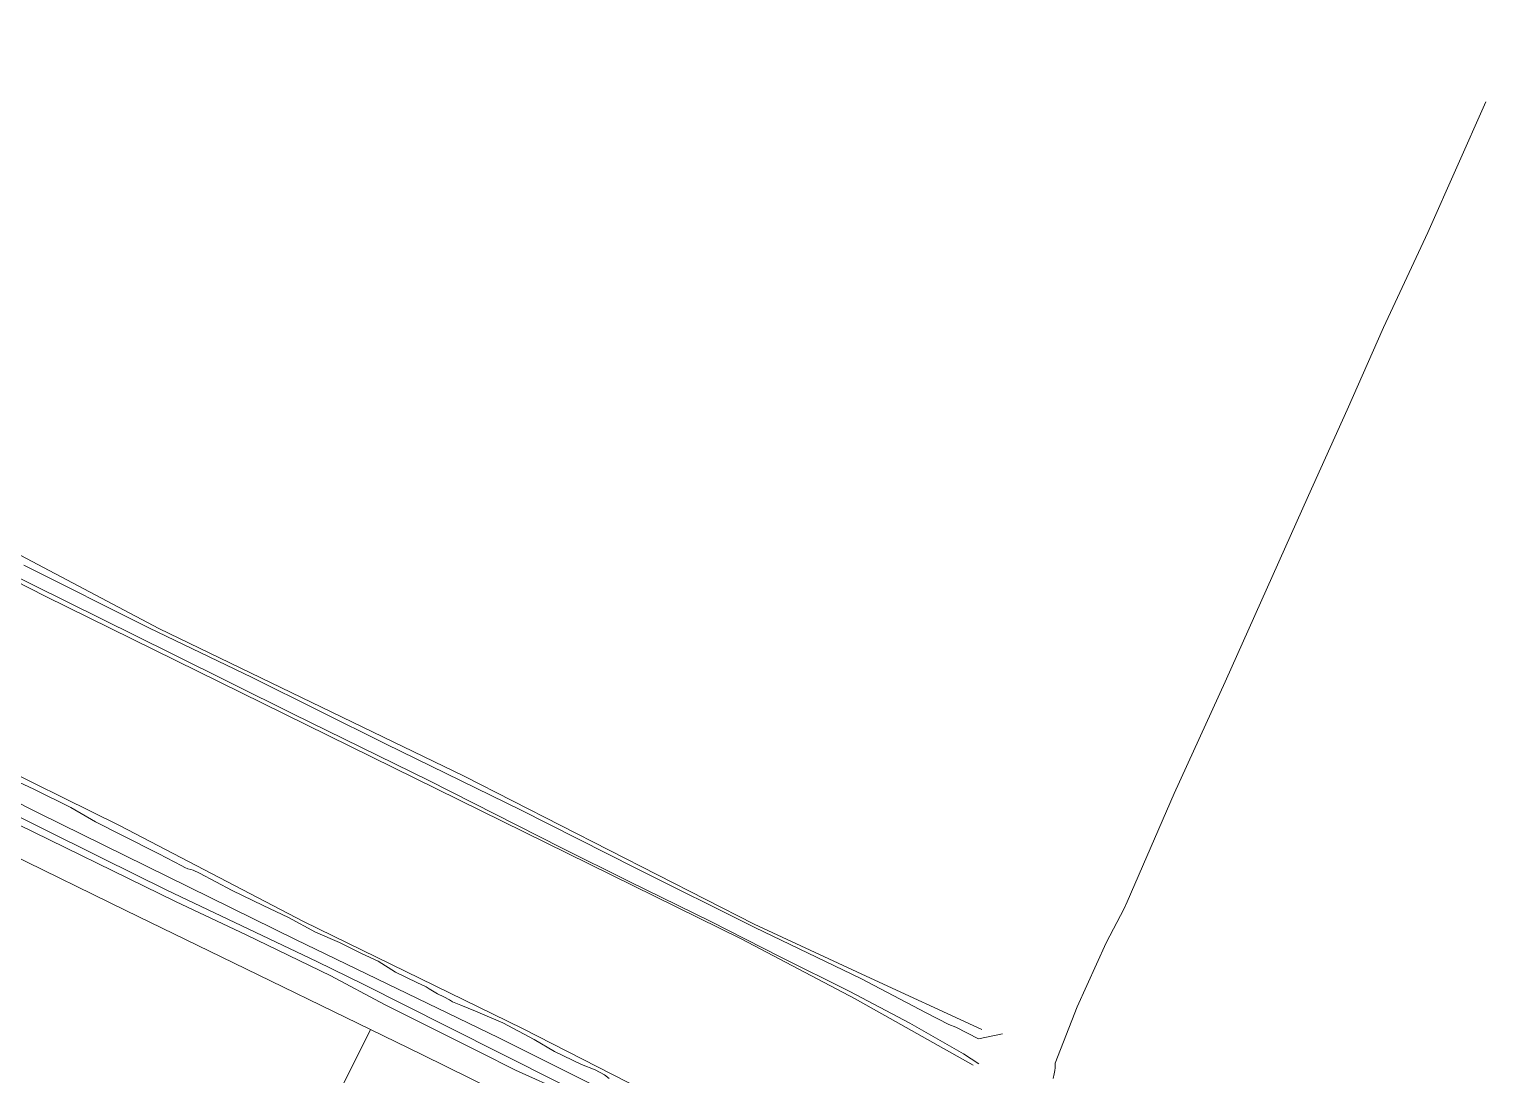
# Model space of a CAD drawing. Header units: metres. Extents: x 152715 to 153336, y 472170 to 473297.
# Drawn here: x 153103.4 to 153336.4, y 473096.8 to 473264 of the extents above; entities that cross this region are included whole.
import ezdxf
from ezdxf.lldxf.tags import DXFTag

# ---------------------------------------------------------------- set-up
doc = ezdxf.new("R2010")
doc.units = ezdxf.units.M
doc.layers.add('B-WE-KG-GRENS_KADASTRAAL-G', color=150, linetype='KG-KADASTRAAL-SO', lineweight=18)
doc.layers.add('B-WE-OG-TOPOGRAFIE-G', color=8, linetype='Continuous', lineweight=0)
doc.styles.get("Standard").update_dxf_attribs({"font": 'arial.ttf'})
tags = doc.linetypes.add('KG-KADASTRAAL-SO', pattern='A,5.5,-2,["K",Standard,S=1.8,R=0,X=0,Y=-0.9],-2,5.5,-2,[5,NLCS.SHX,S=0.75,R=0,X=0,Y=0],-2', length=19).pattern_tags.tags
tags[6] = DXFTag(74, 10)

msp = doc.modelspace()

# ---------------------------------------------------------------- linework, layer by layer
at = {"layer": 'B-WE-KG-GRENS_KADASTRAAL-G'}
msp.add_lwpolyline([(152992.362, 473198.726), (153040.171, 473172.195), (153068.697, 473156.895), (153105.051, 473138.577), (153146.048, 473118.419), (153178.568, 473102.656), (153215.871, 473084.043), (153233.479, 473074.954), (153245.305, 473070.092)], dxfattribs=at)
at = {"layer": 'B-WE-OG-TOPOGRAFIE-G'}
for points in [[(153173.008, 473144.51), (153124.185, 473168.151), (153064.257, 473199.769), (152949.829, 473263.97)], [(152948.175, 473260.492), (153067.642, 473192.846), (153105.98, 473173.32)], [(153255.31, 473098.535), (153252.848, 473100.131), (153244.284, 473105.014), (153234.688, 473110.081), (153223.556, 473115.638), (153212.451, 473121.258), (153199.263, 473127.758), (153188.592, 473133.049), (153167.374, 473143.816), (153145.619, 473154.475), (153126.208, 473164.119), (153098.441, 473177.812), (153076.78, 473189.124), (153055.955, 473200.364), (153034.411, 473212.225), (153010.616, 473225.629), (152998.553, 473232.469), (152987.213, 473239.202), (152974.705, 473246.443), (152963.203, 473253.057), (152952.307, 473259.153), (152949.291, 473260.704)], [(153267.21, 473096.192), (153267.35, 473096.948), (153267.463, 473097.441), (153267.53, 473097.872), (153267.521, 473098.599), (153267.521, 473098.611), (153271.022, 473107.661), (153275.709, 473117.872), (153278.538, 473123.349), (153279.032, 473124.409), (153286.574, 473141.753), (153294.711, 473159.598), (153308.052, 473189.39), (153314.243, 473203.113), (153320.031, 473216.237), (153327.15, 473231.475), (153336.415, 473252.358)], [(153243.448, 473074.259), (153238.792, 473076.113), (153213.522, 473088.237), (153182.356, 473104.168), (153147.326, 473121.274), (153117.984, 473136.578), (153095.032, 473147.871), (153073.046, 473158.58), (153047.356, 473173.105), (153019.271, 473187.676), (152949.428, 473226.095), (152939.242, 473232.577)], [(153102.565, 473178.244), (153122.559, 473168.266), (153139.067, 473160.305), (153160.524, 473149.646), (153182.027, 473139.159), (153200.477, 473129.817), (153219.499, 473120.324), (153236.418, 473112.178), (153246.888, 473106.666), (153250.501, 473104.821), (153251.622, 473104.403), (153255.286, 473102.534), (153259.123, 473103.328)], [(153105.98, 473173.32), (153217.422, 473118.472), (153235.559, 473108.918), (153254.427, 473098.312)], [(153062.414, 473151.227), (153070.51, 473146.99), (153075.66, 473144.18), (153080.58, 473141.71), (153086.29, 473138.99), (153091.94, 473136.37), (153097.31, 473133.66), (153100.37, 473132.08), (153118.91, 473123.04), (153136.12, 473114.7), (153158.01, 473104.022)], [(153097.742, 473145.452), (153104.167, 473142.456), (153110.073, 473139.527), (153114.038, 473137.208), (153118.36, 473135.052), (153124.183, 473132.127), (153127.827, 473130.163), (153128.32, 473129.906), (153128.825, 473129.697), (153129.298, 473129.593), (153129.647, 473129.498), (153130.66, 473128.987), (153135.877, 473126.22), (153140.853, 473123.816), (153144.905, 473121.907), (153149.217, 473119.588), (153153.059, 473117.92), (153156.588, 473116.148), (153159.221, 473114.923), (153162.033, 473113.175), (153165.419, 473111.522), (153166.906, 473110.862), (153167.416, 473110.519), (153168.75, 473109.733), (153169.744, 473109.249), (153170.645, 473108.735), (153171.142, 473108.417), (153172.49, 473107.885), (153174.799, 473106.923), (153179.193, 473105.068), (153184.212, 473102.392), (153187.433, 473100.515), (153191.759, 473098.432), (153193.939, 473097.579), (153195.446, 473096.781), (153196.206, 473096.196)], [(153255.822, 473104.006), (153237.279, 473112.528), (153219.373, 473120.856), (153173.008, 473144.51)], [(153243.576, 473067.444), (153243.44, 473067.58), (153242.924, 473067.962), (153236.845, 473071.262), (153222.309, 473078.471), (153209.06, 473085.081), (153198.076, 473090.63), (153188.217, 473095.474), (153170.27, 473104.499), (153156.953, 473111.183), (153149.43, 473114.885), (153136.329, 473121.111), (153125.445, 473126.297), (153114.997, 473131.488), (153095.51, 473141.11)], [(153126.843, 473124.5), (153099.157, 473138.013)], [(153138.114, 473119.129), (153126.843, 473124.5)], [(153151.693, 473112.614), (153138.114, 473119.129)], [(153160.28, 473107.996), (153151.693, 473112.614)], [(153175.526, 473100.393), (153160.28, 473107.996)], [(153141.236, 473070.379), (153158.01, 473104.022)], [(153158.01, 473104.022), (153166.229, 473100)], [(153166.229, 473100), (153178.02, 473094.23), (153199.31, 473083.55), (153220.24, 473073.15), (153237.296, 473064.922), (153229.28, 473046.8), (153220.99, 473028.28), (153213.86, 473012.15), (153212.68, 473009.57), (153208.451, 473000)], [(153181.204, 473097.529), (153175.526, 473100.393)], [(153189.259, 473093.887), (153181.204, 473097.529)]]:
    msp.add_lwpolyline(points, dxfattribs=at)

doc.saveas('drawing.dxf')
